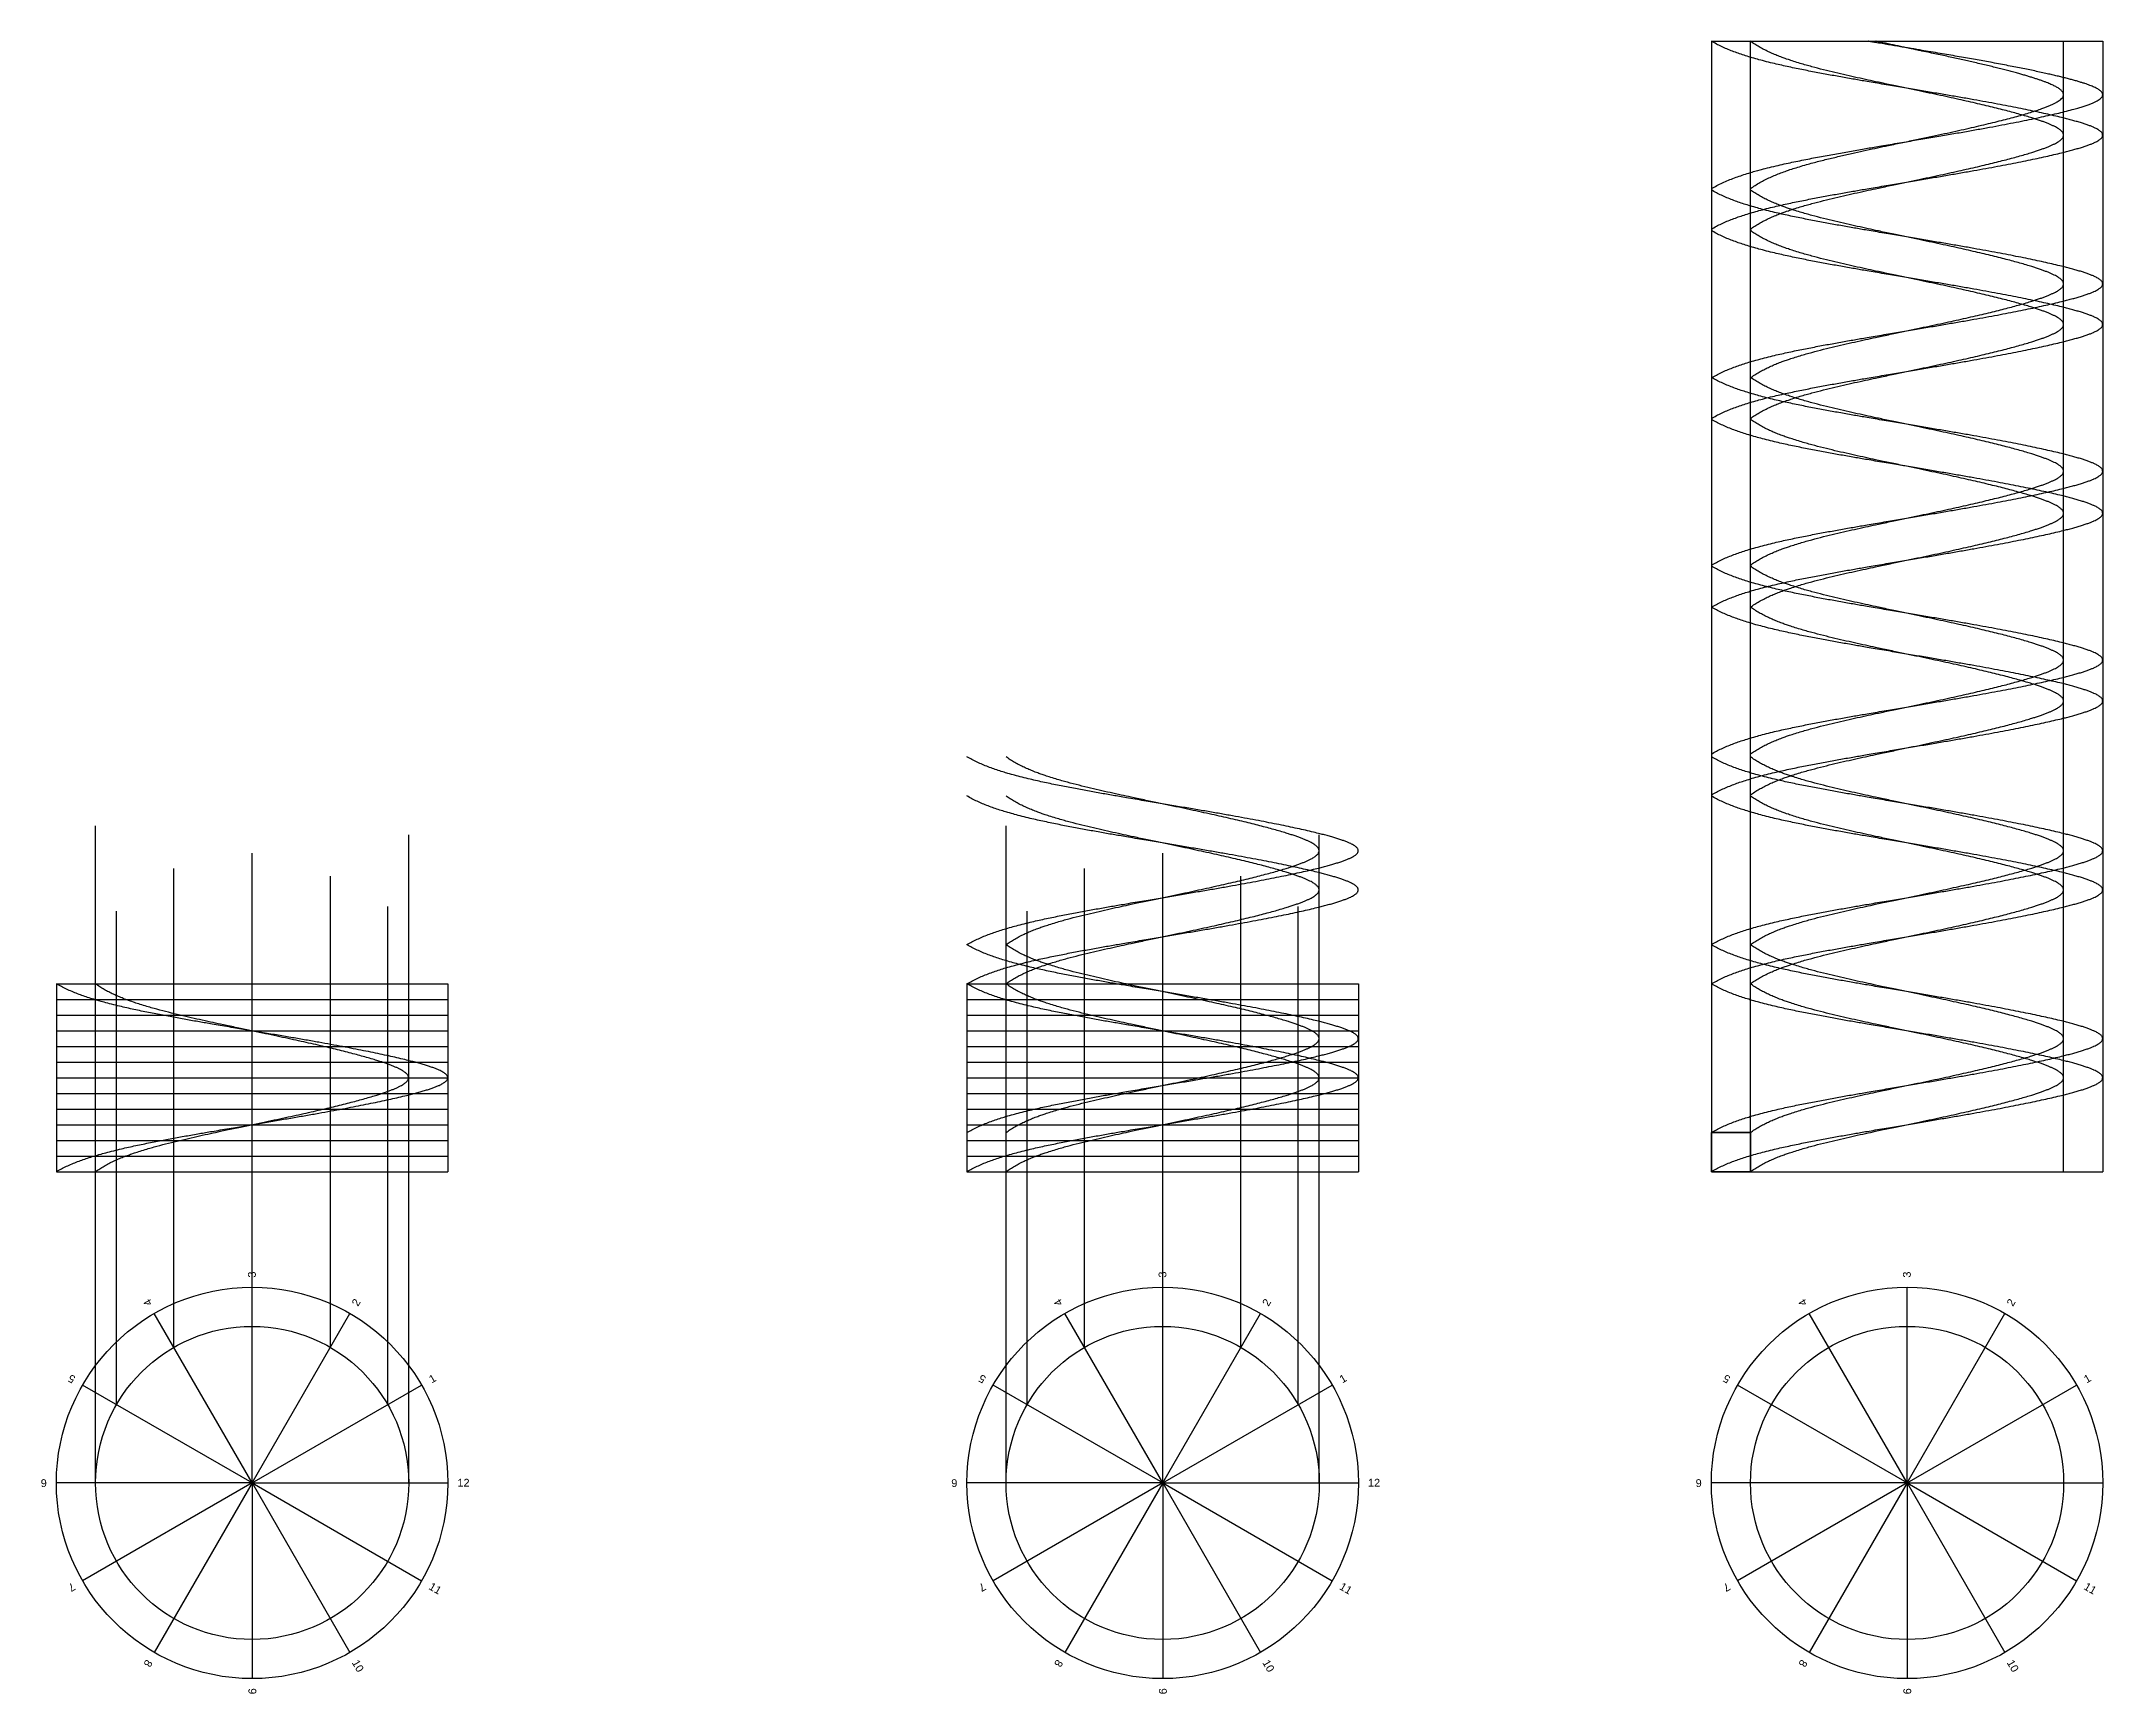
# Model space of a CAD drawing. Header units: inches. Extents: x 64 to 1097, y 13 to 822.
# Drawn here: x 64 to 590, y 13 to 436 of the extents above; entities that cross this region are included whole.
import ezdxf

# ---------------------------------------------------------------- set-up
doc = ezdxf.new("R2010")
doc.units = ezdxf.units.IN
doc.header["$MEASUREMENT"] = 0
for name, color, linetype in [('constuct', 2, 'Continuous'), ('Inner', 3, 'Continuous'), ('obj', 10, 'Continuous')]:
    doc.layers.add(name, color=color, linetype=linetype)
doc.styles.get("Standard").update_dxf_attribs({"font": 'arial.ttf'})

# ---------------------------------------------------------------- blocks, each defined once
blk = doc.blocks.new('*U9')
at = {"layer": 'constuct'}
blk.add_line((4, 50), (4, -50), dxfattribs=at)
blk = doc.blocks.new('*U10')
at = {"layer": 'constuct', "color": 0, "linetype": 'ByBlock', "lineweight": -2, "transparency": 16777216, "rotation": 90}
blk.add_blockref('*U9', (117.43, 146.68), dxfattribs=at)
blk = doc.blocks.new('*U11')
at = {"layer": 'constuct'}
blk.add_line((4, 50), (4, -50), dxfattribs=at)
blk = doc.blocks.new('*U12')
at = {"layer": 'constuct', "color": 0, "linetype": 'ByBlock', "lineweight": -2, "transparency": 16777216, "rotation": 90}
blk.add_blockref('*U11', (117.43, 146.68), dxfattribs=at)
blk = doc.blocks.new('*U13')
at = {"layer": 'constuct'}
blk.add_line((4, 50), (4, -50), dxfattribs=at)
blk = doc.blocks.new('*U14')
at = {"layer": 'constuct', "color": 0, "linetype": 'ByBlock', "lineweight": -2, "transparency": 16777216, "rotation": 90}
blk.add_blockref('*U13', (117.43, 146.68), dxfattribs=at)
blk = doc.blocks.new('*U15')
at = {"layer": 'constuct'}
blk.add_line((4, 50), (4, -50), dxfattribs=at)
blk = doc.blocks.new('*U16')
at = {"layer": 'constuct', "color": 0, "linetype": 'ByBlock', "lineweight": -2, "transparency": 16777216, "rotation": 90}
blk.add_blockref('*U15', (117.43, 146.68), dxfattribs=at)
blk = doc.blocks.new('*U17')
at = {"layer": 'constuct'}
blk.add_line((4, 50), (4, -50), dxfattribs=at)
blk = doc.blocks.new('*U18')
at = {"layer": 'constuct', "color": 0, "linetype": 'ByBlock', "lineweight": -2, "transparency": 16777216, "rotation": 90}
blk.add_blockref('*U17', (117.43, 146.68), dxfattribs=at)
blk = doc.blocks.new('*U19')
at = {"layer": 'constuct'}
blk.add_line((4, 50), (4, -50), dxfattribs=at)
blk = doc.blocks.new('*U20')
at = {"layer": 'constuct', "color": 0, "linetype": 'ByBlock', "lineweight": -2, "transparency": 16777216, "rotation": 90}
blk.add_blockref('*U19', (117.43, 146.68), dxfattribs=at)
blk = doc.blocks.new('*U21')
at = {"layer": 'constuct'}
blk.add_line((4, 50), (4, -50), dxfattribs=at)
blk = doc.blocks.new('*U22')
at = {"layer": 'constuct', "color": 0, "linetype": 'ByBlock', "lineweight": -2, "transparency": 16777216, "rotation": 90}
blk.add_blockref('*U21', (117.43, 146.68), dxfattribs=at)
blk = doc.blocks.new('*U23')
at = {"layer": 'constuct'}
blk.add_line((4, 50), (4, -50), dxfattribs=at)
blk = doc.blocks.new('*U24')
at = {"layer": 'constuct', "color": 0, "linetype": 'ByBlock', "lineweight": -2, "transparency": 16777216, "rotation": 90}
blk.add_blockref('*U23', (117.43, 146.68), dxfattribs=at)
blk = doc.blocks.new('*U25')
at = {"layer": 'constuct'}
blk.add_line((4, 50), (4, -50), dxfattribs=at)
blk = doc.blocks.new('*U26')
at = {"layer": 'constuct', "color": 0, "linetype": 'ByBlock', "lineweight": -2, "transparency": 16777216, "rotation": 90}
blk.add_blockref('*U25', (117.43, 146.68), dxfattribs=at)
blk = doc.blocks.new('*U27')
at = {"layer": 'constuct'}
blk.add_line((4, 50), (4, -50), dxfattribs=at)
blk = doc.blocks.new('*U28')
at = {"layer": 'constuct', "color": 0, "linetype": 'ByBlock', "lineweight": -2, "transparency": 16777216, "rotation": 90}
blk.add_blockref('*U27', (117.43, 146.68), dxfattribs=at)
blk = doc.blocks.new('*U29')
at = {"layer": 'constuct'}
blk.add_line((4, 50), (4, -50), dxfattribs=at)
blk = doc.blocks.new('*U30')
at = {"layer": 'constuct', "color": 0, "linetype": 'ByBlock', "lineweight": -2, "transparency": 16777216, "rotation": 90}
blk.add_blockref('*U29', (117.43, 146.68), dxfattribs=at)
blk = doc.blocks.new('*U31')
at = {"layer": 'constuct'}
blk.add_line((4, 50), (4, -50), dxfattribs=at)
blk = doc.blocks.new('*U32')
at = {"layer": 'constuct', "color": 0, "linetype": 'ByBlock', "lineweight": -2, "transparency": 16777216, "rotation": 90}
blk.add_blockref('*U31', (117.43, 146.68), dxfattribs=at)
blk = doc.blocks.new('*U48')
at = {"layer": 'constuct'}
blk.add_line((4, 50), (4, -50), dxfattribs=at)
blk = doc.blocks.new('*U49')
at = {"layer": 'constuct', "color": 0, "linetype": 'ByBlock', "lineweight": -2, "transparency": 16777216, "rotation": 90}
blk.add_blockref('*U48', (117.43, 146.68), dxfattribs=at)
blk = doc.blocks.new('*U50')
at = {"layer": 'constuct'}
blk.add_line((4, 50), (4, -50), dxfattribs=at)
blk = doc.blocks.new('*U51')
at = {"layer": 'constuct', "color": 0, "linetype": 'ByBlock', "lineweight": -2, "transparency": 16777216, "rotation": 90}
blk.add_blockref('*U50', (117.43, 146.68), dxfattribs=at)
blk = doc.blocks.new('*U52')
at = {"layer": 'constuct'}
blk.add_line((4, 50), (4, -50), dxfattribs=at)
blk = doc.blocks.new('*U53')
at = {"layer": 'constuct', "color": 0, "linetype": 'ByBlock', "lineweight": -2, "transparency": 16777216, "rotation": 90}
blk.add_blockref('*U52', (117.43, 146.68), dxfattribs=at)
blk = doc.blocks.new('*U54')
at = {"layer": 'constuct'}
blk.add_line((4, 50), (4, -50), dxfattribs=at)
blk = doc.blocks.new('*U55')
at = {"layer": 'constuct', "color": 0, "linetype": 'ByBlock', "lineweight": -2, "transparency": 16777216, "rotation": 90}
blk.add_blockref('*U54', (117.43, 146.68), dxfattribs=at)
blk = doc.blocks.new('*U56')
at = {"layer": 'constuct'}
blk.add_line((4, 50), (4, -50), dxfattribs=at)
blk = doc.blocks.new('*U57')
at = {"layer": 'constuct', "color": 0, "linetype": 'ByBlock', "lineweight": -2, "transparency": 16777216, "rotation": 90}
blk.add_blockref('*U56', (117.43, 146.68), dxfattribs=at)
blk = doc.blocks.new('*U33')
at = {"layer": 'constuct'}
blk.add_line((4, 50), (4, -50), dxfattribs=at)
blk = doc.blocks.new('*U35')
at = {"layer": 'constuct', "color": 0, "linetype": 'ByBlock', "lineweight": -2, "transparency": 16777216, "rotation": 90}
blk.add_blockref('*U33', (117.43, 146.68), dxfattribs=at)
blk = doc.blocks.new('*U36')
at = {"layer": 'constuct'}
blk.add_line((4, 50), (4, -50), dxfattribs=at)
blk = doc.blocks.new('*U37')
at = {"layer": 'constuct', "color": 0, "linetype": 'ByBlock', "lineweight": -2, "transparency": 16777216, "rotation": 90}
blk.add_blockref('*U36', (117.43, 146.68), dxfattribs=at)
blk = doc.blocks.new('*U38')
at = {"layer": 'constuct'}
blk.add_line((4, 50), (4, -50), dxfattribs=at)
blk = doc.blocks.new('*U39')
at = {"layer": 'constuct', "color": 0, "linetype": 'ByBlock', "lineweight": -2, "transparency": 16777216, "rotation": 90}
blk.add_blockref('*U38', (117.43, 146.68), dxfattribs=at)
blk = doc.blocks.new('*U40')
at = {"layer": 'constuct'}
blk.add_line((4, 50), (4, -50), dxfattribs=at)
blk = doc.blocks.new('*U41')
at = {"layer": 'constuct', "color": 0, "linetype": 'ByBlock', "lineweight": -2, "transparency": 16777216, "rotation": 90}
blk.add_blockref('*U40', (117.43, 146.68), dxfattribs=at)
blk = doc.blocks.new('*U42')
at = {"layer": 'constuct'}
blk.add_line((4, 50), (4, -50), dxfattribs=at)
blk = doc.blocks.new('*U43')
at = {"layer": 'constuct', "color": 0, "linetype": 'ByBlock', "lineweight": -2, "transparency": 16777216, "rotation": 90}
blk.add_blockref('*U42', (117.43, 146.68), dxfattribs=at)
blk = doc.blocks.new('*U44')
at = {"layer": 'constuct'}
blk.add_line((4, 50), (4, -50), dxfattribs=at)
blk = doc.blocks.new('*U45')
at = {"layer": 'constuct', "color": 0, "linetype": 'ByBlock', "lineweight": -2, "transparency": 16777216, "rotation": 90}
blk.add_blockref('*U44', (117.43, 146.68), dxfattribs=at)
blk = doc.blocks.new('*U46')
at = {"layer": 'constuct'}
blk.add_line((4, 50), (4, -50), dxfattribs=at)
blk = doc.blocks.new('*U47')
at = {"layer": 'constuct', "color": 0, "linetype": 'ByBlock', "lineweight": -2, "transparency": 16777216, "rotation": 90}
blk.add_blockref('*U46', (117.43, 146.68), dxfattribs=at)

msp = doc.modelspace()

# ---------------------------------------------------------------- linework, layer by layer
at = {"layer": 'constuct'}
for p, q in [((490.26, 156.68), (500.26, 156.68)), ((490.26, 146.68), (490.26, 156.68)), ((500.26, 156.68), (500.26, 146.68)), ((500.26, 146.68), (490.26, 146.68)), ((117.43, 67.15), (117.43, 117.15)), ((350.07, 67.15), (350.07, 117.15)), ((540.26, 67.15), (540.26, 117.15)), ((117.43, 67.15), (92.43, 110.45)), ((117.43, 67.15), (142.43, 110.45)), ((350.07, 67.15), (325.07, 110.45)), ((350.07, 67.15), (375.07, 110.45)), ((540.26, 67.15), (515.26, 110.45)), ((540.26, 67.15), (565.26, 110.45)), ((117.43, 67.15), (74.13, 92.15)), ((117.43, 67.15), (160.74, 92.15)), ((350.07, 67.15), (306.77, 92.15)), ((350.07, 67.15), (393.37, 92.15)), ((540.26, 67.15), (496.95, 92.15)), ((540.26, 67.15), (583.56, 92.15)), ((117.43, 67.15), (67.43, 67.15)), ((117.43, 67.15), (74.13, 42.15)), ((117.43, 67.15), (92.43, 23.85)), ((117.43, 67.15), (167.43, 67.15)), ((117.43, 67.15), (117.43, 17.15)), ((117.43, 67.15), (142.43, 23.85)), ((117.43, 67.15), (160.74, 42.15)), ((350.07, 67.15), (300.07, 67.15)), ((350.07, 67.15), (306.77, 42.15)), ((350.07, 67.15), (325.07, 23.85)), ((350.07, 67.15), (400.07, 67.15)), ((350.07, 67.15), (350.07, 17.15)), ((350.07, 67.15), (375.07, 23.85)), ((350.07, 67.15), (393.37, 42.15)), ((540.26, 67.15), (490.26, 67.15)), ((540.26, 67.15), (496.95, 42.15)), ((540.26, 67.15), (515.26, 23.85)), ((540.26, 67.15), (590.26, 67.15)), ((540.26, 67.15), (540.26, 17.15)), ((540.26, 67.15), (565.26, 23.85)), ((540.26, 67.15), (583.56, 42.15))]:
    msp.add_line(p, q, dxfattribs=at)
for points in [[(490.26, 387.51), (496.95, 391.51), (515.26, 395.51), (540.26, 399.51), (565.26, 403.51), (583.56, 407.51), (597.98, 411.51), (583.56, 415.51), (565.26, 419.51), (540.26, 423.51), (515.26, 427.51), (496.95, 431.51), (490.26, 435.51)], [(490.26, 349.51), (496.95, 353.51), (515.26, 357.51), (540.26, 361.51), (565.26, 365.51), (583.56, 369.51), (597.98, 373.51), (583.56, 377.51), (565.26, 381.51), (540.26, 385.51), (515.26, 389.51), (496.95, 393.51), (490.26, 397.51)], [(490.26, 339.13), (496.95, 343.13), (515.26, 347.13), (540.26, 351.13), (565.26, 355.13), (583.56, 359.13), (597.98, 363.13), (583.56, 367.13), (565.26, 371.13), (540.26, 375.13), (515.26, 379.13), (496.95, 383.13), (490.26, 387.13)], [(490.26, 301.65), (496.95, 305.65), (515.26, 309.65), (540.26, 313.65), (565.26, 317.65), (583.56, 321.65), (597.98, 325.65), (583.56, 329.65), (565.26, 333.65), (540.26, 337.65), (515.26, 341.65), (496.95, 345.65), (490.26, 349.65)], [(490.26, 290.9), (496.95, 294.9), (515.26, 298.9), (540.26, 302.9), (565.26, 306.9), (583.56, 310.9), (597.98, 314.9), (583.56, 318.9), (565.26, 322.9), (540.26, 326.9), (515.26, 330.9), (496.95, 334.9), (490.26, 338.9)], [(490.26, 253.38), (496.95, 257.38), (515.26, 261.38), (540.26, 265.38), (565.26, 269.38), (583.56, 273.38), (597.98, 277.38), (583.56, 281.38), (565.26, 285.38), (540.26, 289.38), (515.26, 293.38), (496.95, 297.38), (490.26, 301.38)], [(490.26, 242.94), (496.95, 246.94), (515.26, 250.94), (540.26, 254.94), (565.26, 258.94), (583.56, 262.94), (597.98, 266.94), (583.56, 270.94), (565.26, 274.94), (540.26, 278.94), (515.26, 282.94), (496.95, 286.94), (490.26, 290.94)], [(300.07, 204.68), (306.77, 208.68), (325.07, 212.68), (350.07, 216.68), (375.07, 220.68), (393.37, 224.68), (407.8, 228.68), (393.37, 232.68), (375.07, 236.68), (350.07, 240.68), (325.07, 244.68), (306.77, 248.68), (300.07, 252.68)], [(490.26, 204.68), (496.95, 208.68), (515.26, 212.68), (540.26, 216.68), (565.26, 220.68), (583.56, 224.68), (597.98, 228.68), (583.56, 232.68), (565.26, 236.68), (540.26, 240.68), (515.26, 244.68), (496.95, 248.68), (490.26, 252.68)], [(300.07, 194.68), (306.77, 198.68), (325.07, 202.68), (350.07, 206.68), (375.07, 210.68), (393.37, 214.68), (407.8, 218.68), (393.37, 222.68), (375.07, 226.68), (350.07, 230.68), (325.07, 234.68), (306.77, 238.68), (300.07, 242.68)], [(490.26, 194.68), (496.95, 198.68), (515.26, 202.68), (540.26, 206.68), (565.26, 210.68), (583.56, 214.68), (597.98, 218.68), (583.56, 222.68), (565.26, 226.68), (540.26, 230.68), (515.26, 234.68), (496.95, 238.68), (490.26, 242.68)], [(300.07, 156.68), (306.77, 160.68), (325.07, 164.68), (350.07, 168.68), (375.07, 172.68), (393.37, 176.68), (407.8, 180.68), (393.37, 184.68), (375.07, 188.68), (350.07, 192.68), (325.07, 196.68), (306.77, 200.68), (300.07, 204.68)], [(490.26, 156.68), (496.95, 160.68), (515.26, 164.68), (540.26, 168.68), (565.26, 172.68), (583.56, 176.68), (597.98, 180.68), (583.56, 184.68), (565.26, 188.68), (540.26, 192.68), (515.26, 196.68), (496.95, 200.68), (490.26, 204.68)], [(67.43, 146.68), (74.13, 150.68), (92.43, 154.68), (117.43, 158.68), (142.43, 162.68), (160.74, 166.68), (175.16, 170.68), (160.74, 174.68), (142.43, 178.68), (117.43, 182.68), (92.43, 186.68), (74.13, 190.68), (67.43, 194.68)], [(300.07, 146.68), (306.77, 150.68), (325.07, 154.68), (350.07, 158.68), (375.07, 162.68), (393.37, 166.68), (407.8, 170.68), (393.37, 174.68), (375.07, 178.68), (350.07, 182.68), (325.07, 186.68), (306.77, 190.68), (300.07, 194.68)], [(490.26, 146.68), (496.95, 150.68), (515.26, 154.68), (540.26, 158.68), (565.26, 162.68), (583.56, 166.68), (597.98, 170.68), (583.56, 174.68), (565.26, 178.68), (540.26, 182.68), (515.26, 186.68), (496.95, 190.68), (490.26, 194.68)]]:
    msp.add_open_spline(points, degree=6, dxfattribs=at)
msp.add_open_spline([(490.26, 397.85), (496.95, 401.85), (515.26, 405.85), (540.26, 409.85), (565.26, 413.85), (583.56, 417.85), (597.98, 421.85), (585.56, 425.29), (571.17, 428.53), (554.57, 431.45), (540.16, 433.83), (531.55, 435.29), (530.3, 435.51)], degree=6, knots=[0, 0, 0, 0, 0, 0, 0, 1, 2, 3, 4, 5, 6, 6.1679, 6.1679, 6.1679, 6.1679, 6.1679, 6.1679, 6.1679], dxfattribs=at)
at = {"layer": 'Inner'}
for p, q in [((490.26, 435.51), (590.26, 435.51)), ((500.26, 146.68), (500.26, 435.51)), ((580.26, 146.68), (580.26, 435.51)), ((77.43, 67.15), (77.43, 235.07)), ((157.43, 67.15), (157.43, 232.73)), ((310.07, 67.15), (310.07, 235.07)), ((390.07, 67.15), (390.07, 232.73)), ((117.43, 117.15), (117.43, 228.06)), ((350.07, 117.15), (350.07, 228.06)), ((97.43, 101.79), (97.43, 224.17)), ((137.43, 101.79), (137.43, 222.22)), ((330.07, 101.79), (330.07, 224.17)), ((370.07, 101.79), (370.07, 222.22)), ((82.79, 87.15), (82.79, 213.27)), ((152.08, 87.15), (152.08, 214.44)), ((315.43, 87.15), (315.43, 213.27)), ((384.71, 87.15), (384.71, 214.44))]:
    msp.add_line(p, q, dxfattribs=at)
for points in [[(500.26, 387.51), (505.61, 391.51), (520.26, 395.51), (540.26, 399.51), (560.26, 403.51), (574.9, 407.51), (586.37, 411.51), (574.9, 415.51), (560.26, 419.51), (540.26, 423.48), (520.26, 427.51), (505.61, 431.51), (500.26, 435.51)], [(500.26, 349.51), (505.61, 353.51), (520.26, 357.51), (540.26, 361.51), (560.26, 365.51), (574.9, 369.51), (586.37, 373.51), (574.9, 377.51), (560.26, 381.51), (540.26, 385.49), (520.26, 389.51), (505.61, 393.51), (500.26, 397.51)], [(500.26, 339.13), (505.61, 343.13), (520.26, 347.13), (540.26, 351.13), (560.26, 355.13), (574.9, 359.13), (586.37, 363.13), (574.9, 367.13), (560.26, 371.13), (540.26, 375.11), (520.26, 379.13), (505.61, 383.13), (500.26, 387.13)], [(500.26, 301.65), (505.61, 305.65), (520.26, 309.65), (540.26, 313.65), (560.26, 317.65), (574.9, 321.65), (586.37, 325.65), (574.9, 329.65), (560.26, 333.65), (540.26, 337.63), (520.26, 341.65), (505.61, 345.65), (500.26, 349.65)], [(500.26, 290.9), (505.61, 294.9), (520.26, 298.9), (540.26, 302.9), (560.26, 306.9), (574.9, 310.9), (586.37, 314.9), (574.9, 318.9), (560.26, 322.9), (540.26, 326.88), (520.26, 330.9), (505.61, 334.9), (500.26, 338.9)], [(500.26, 253.38), (505.61, 257.38), (520.26, 261.38), (540.26, 265.38), (560.26, 269.38), (574.9, 273.38), (586.37, 277.38), (574.9, 281.38), (560.26, 285.38), (540.26, 289.35), (520.26, 293.38), (505.61, 297.38), (500.26, 301.38)], [(500.26, 242.94), (505.61, 246.94), (520.26, 250.94), (540.26, 254.94), (560.26, 258.94), (574.9, 262.94), (586.37, 266.94), (574.9, 270.94), (560.26, 274.94), (540.26, 278.91), (520.26, 282.94), (505.61, 286.94), (500.26, 290.94)], [(310.07, 204.68), (315.43, 208.68), (330.07, 212.68), (350.07, 216.68), (370.07, 220.68), (384.71, 224.68), (396.19, 228.68), (384.71, 232.68), (370.07, 236.68), (350.07, 240.66), (330.07, 244.68), (315.43, 248.68), (310.07, 252.68)], [(500.26, 204.68), (505.61, 208.68), (520.26, 212.68), (540.26, 216.68), (560.26, 220.68), (574.9, 224.68), (586.37, 228.68), (574.9, 232.68), (560.26, 236.68), (540.26, 240.66), (520.26, 244.68), (505.61, 248.68), (500.26, 252.68)], [(310.07, 194.68), (315.43, 198.68), (330.07, 202.68), (350.07, 206.68), (370.07, 210.68), (384.71, 214.68), (396.19, 218.68), (384.71, 222.68), (370.07, 226.68), (350.07, 230.66), (330.07, 234.68), (315.43, 238.68), (310.07, 242.68)], [(500.26, 194.68), (505.61, 198.68), (520.26, 202.68), (540.26, 206.68), (560.26, 210.68), (574.9, 214.68), (586.37, 218.68), (574.9, 222.68), (560.26, 226.68), (540.26, 230.66), (520.26, 234.68), (505.61, 238.68), (500.26, 242.68)], [(310.07, 156.68), (315.43, 160.68), (330.07, 164.68), (350.07, 168.68), (370.07, 172.68), (384.71, 176.68), (396.19, 180.68), (384.71, 184.68), (370.07, 188.68), (350.07, 192.66), (330.07, 196.68), (315.43, 200.68), (310.07, 204.68)], [(500.26, 156.68), (505.61, 160.68), (520.26, 164.68), (540.26, 168.68), (560.26, 172.68), (574.9, 176.68), (586.37, 180.68), (574.9, 184.68), (560.26, 188.68), (540.26, 192.66), (520.26, 196.68), (505.61, 200.68), (500.26, 204.68)], [(77.43, 146.68), (82.79, 150.68), (97.43, 154.68), (117.43, 158.68), (137.43, 162.68), (152.08, 166.68), (163.55, 170.68), (152.08, 174.68), (137.43, 178.68), (117.43, 182.66), (97.43, 186.68), (82.79, 190.68), (77.43, 194.68)], [(310.07, 146.68), (315.43, 150.68), (330.07, 154.68), (350.07, 158.68), (370.07, 162.68), (384.71, 166.68), (396.19, 170.68), (384.71, 174.68), (370.07, 178.68), (350.07, 182.66), (330.07, 186.68), (315.43, 190.68), (310.07, 194.68)], [(500.26, 146.68), (505.61, 150.68), (520.26, 154.68), (540.26, 158.68), (560.26, 162.68), (574.9, 166.68), (586.37, 170.68), (574.9, 174.68), (560.26, 178.68), (540.26, 182.66), (520.26, 186.68), (505.61, 190.68), (500.26, 194.68)]]:
    msp.add_open_spline(points, degree=6, dxfattribs=at)
msp.add_open_spline([(500.26, 397.85), (505.61, 401.85), (520.26, 405.85), (540.26, 409.85), (560.26, 413.85), (574.9, 417.85), (586.37, 421.85), (576.49, 425.29), (564.98, 428.54), (551.69, 431.44), (540.15, 433.82), (533.26, 435.29), (532.25, 435.51)], degree=6, knots=[0, 0, 0, 0, 0, 0, 0, 1, 2, 3, 4, 5, 6, 6.169147, 6.169147, 6.169147, 6.169147, 6.169147, 6.169147, 6.169147], dxfattribs=at)
at = {"layer": 'obj'}
for p, q in [((490.26, 435.51), (490.26, 146.68)), ((590.26, 435.51), (590.26, 146.68)), ((67.43, 194.68), (67.43, 146.68)), ((67.43, 194.68), (167.43, 194.68)), ((167.43, 194.68), (167.43, 146.68)), ((300.07, 194.68), (300.07, 146.68)), ((300.07, 194.68), (400.07, 194.68)), ((400.07, 194.68), (400.07, 146.68)), ((500.26, 156.68), (490.26, 156.68)), ((490.26, 156.68), (490.26, 146.68)), ((500.26, 146.68), (500.26, 156.68)), ((67.43, 146.68), (167.43, 146.68)), ((300.07, 146.68), (400.07, 146.68)), ((490.26, 146.68), (590.26, 146.68)), ((490.26, 146.68), (500.26, 146.68))]:
    msp.add_line(p, q, dxfattribs=at)
for centre, radius in [((117.43, 67.15), 50), ((350.07, 67.15), 50), ((540.26, 67.15), 50), ((117.43, 67.15), 40), ((350.07, 67.15), 40), ((540.26, 67.15), 40)]:
    msp.add_circle(centre, radius, dxfattribs=at)

# ---------------------------------------------------------------- block references
at = {"layer": 'constuct'}
for name, p in [('*U32', (0, 44)), ('*U30', (0, 40)), ('*U47', (232.63, 44)), ('*U45', (232.63, 40)), ('*U28', (0, 36)), ('*U43', (232.63, 36)), ('*U26', (0, 32)), ('*U41', (232.63, 32)), ('*U24', (0, 28)), ('*U22', (0, 24)), ('*U39', (232.63, 28)), ('*U37', (232.63, 24)), ('*U20', (0, 20)), ('*U35', (232.63, 20)), ('*U18', (0, 16)), ('*U57', (232.63, 16)), ('*U16', (0, 12)), ('*U14', (0, 8)), ('*U55', (232.63, 12)), ('*U53', (232.63, 8)), ('*U12', (0, 4)), ('*U51', (232.63, 4)), ('*U10', (0, 0)), ('*U49', (232.63, 0))]:
    msp.add_blockref(name, p, dxfattribs=at)

# ---------------------------------------------------------------- texts
at = {"layer": 'constuct', "char_height": 2, "attachment_point": 1}
for s, insert, rotation in [('3', (116.38, 119.6), 90), ('3', (349.02, 119.6), 90), ('3', (539.2, 119.6), 90), ('4', (90.3, 112.05), 120), ('2', (142.75, 113.1), 60), ('4', (322.93, 112.05), 120), ('2', (375.38, 113.1), 60), ('4', (513.12, 112.05), 120), ('2', (565.57, 113.1), 60), ('5', (71.49, 92.47), 150), ('1', (162.33, 94.29), 30), ('5', (304.12, 92.47), 150), ('1', (394.97, 94.29), 30), ('5', (494.31, 92.47), 150), ('1', (585.15, 94.29), 30), ('6', (64.98, 66.1), 180), ('6', (297.62, 66.1), 180), ('6', (487.8, 66.1), 180), ('7', (72.54, 40.02), 210), ('11', (163.38, 41.84), 330), ('7', (305.17, 40.02), 210), ('11', (396.02, 41.84), 330), ('7', (495.36, 40.02), 210), ('11', (586.21, 41.84), 330), ('8', (92.12, 21.2), 240), ('10', (144.57, 22.26), 300), ('8', (324.75, 21.2), 240), ('10', (377.2, 22.26), 300), ('8', (514.94, 21.2), 240), ('10', (567.39, 22.26), 300), ('9', (118.49, 14.7), 270), ('9', (351.12, 14.7), 270), ('9', (541.31, 14.7), 270)]:
    msp.add_mtext_dynamic_manual_height_columns(s, width=16.578, gutter_width=1, heights=[0], dxfattribs=dict(at, insert=insert, rotation=rotation))
for insert in [(169.89, 68.2), (402.52, 68.2)]:
    msp.add_mtext_dynamic_manual_height_columns('12', width=16.578, gutter_width=1, heights=[0], dxfattribs=dict(at, insert=insert))

doc.saveas('drawing.dxf')
